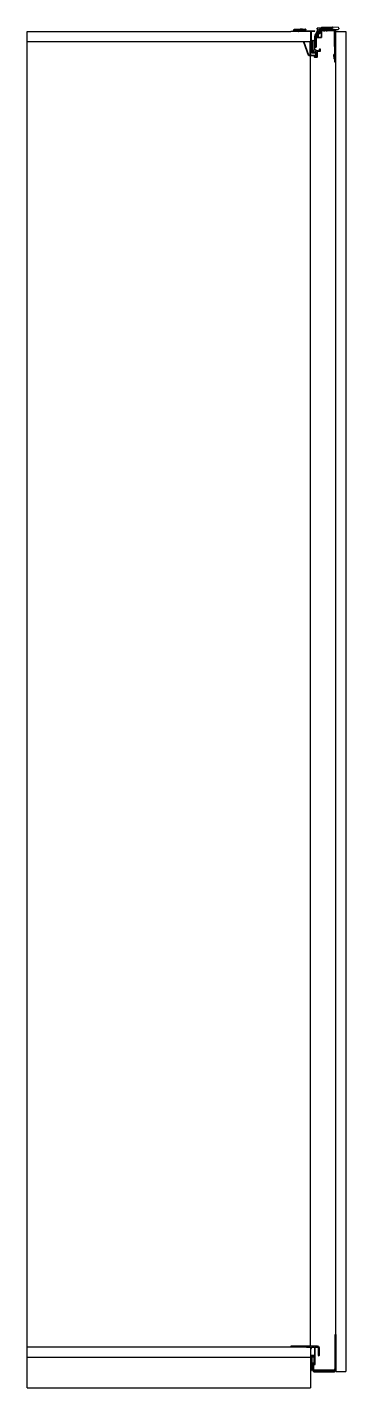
# Model space of a CAD drawing. Header units: centimetres. Extents: x -42 to 1204, y -514 to 706.
# Drawn here: x 1091.4 to 1138.7, y -20.1 to 181.7 of the extents above; entities that cross this region are included whole.
import ezdxf

# ---------------------------------------------------------------- set-up
doc = ezdxf.new("R2010")
doc.units = ezdxf.units.CM
doc.header["$MEASUREMENT"] = 0
doc.layers.add('Livello 1', color=175, linetype='Continuous')

msp = doc.modelspace()

# ---------------------------------------------------------------- linework, layer by layer
for p, q in [((1091.38, -20.11), (1091.38, 181.09)), ((1091.38, 181.09), (1130.56, 181.09)), ((1131.74, 181.23), (1130.93, 181.23)), ((1130.93, 181.23), (1130.93, 181.09)), ((1131.05, 181.23), (1131.05, 181.46)), ((1131.05, 181.46), (1131.99, 181.46)), ((1132.09, 181.33), (1132.09, 181.31)), ((1132.2, 181.33), (1132.2, 181.2)), ((1132.27, 181.46), (1132.71, 181.46)), ((1133.47, 181.09), (1133.47, 177.55)), ((1134.45, 181.52), (1134.45, 181.06)), ((1134.45, 180.63), (1134.45, 180.71)), ((1135.03, 181.62), (1134.57, 181.62)), ((1136.65, 181.62), (1136.71, 181.62)), ((1136.9, 181.42), (1137.58, 181.42)), ((1137.26, 181.09), (1138.73, 181.09)), ((1137.26, -12.23), (1137.26, 181.09)), ((1138.73, 181.09), (1138.73, -17.7)), ((1130.61, 179.58), (1091.38, 179.58)), ((1133.47, -13.92), (1133.47, 177.55)), ((1137.26, 176.54), (1137.08, 176.54)), ((1131.49, -14.11), (1091.38, -14.11)), ((1130.55, -13.92), (1130.55, -14.11)), ((1132.89, -14.11), (1131.49, -14.11)), ((1133.62, -14.11), (1134.06, -14.11)), ((1132.34, -15.63), (1091.38, -15.63)), ((1133.47, -15.63), (1133.47, -17.65)), ((1133.47, -17.65), (1133.47, -20.1)), ((1137.26, -17.37), (1137.26, -17.7)), ((1137.26, -17.7), (1138.73, -17.7)), ((1091.38, -20.11), (1133.47, -20.1))]:
    msp.add_line(p, q)
msp.add_arc((1134.48, 180.62), 0.0232, 86.344, 160.6601)
at = {"layer": 'Livello 1', "color": 7, "lineweight": 25, "true_color": 0xffffff}
for p, q in [((1132.17, 181.09), (1130.56, 181.09)), ((1133.59, 181.08), (1133.59, 178.47)), ((1133.47, 179.58), (1130.61, 179.58)), ((1133.39, 179.58), (1133.39, 177.55)), ((1134.36, 178.12), (1134.17, 178.12))]:
    msp.add_line(p, q, dxfattribs=at)
at = {"layer": 'Livello 1', "lineweight": 0}
for p, q in [((1135.4, 181.23), (1135.43, 181.15)), ((1135.43, 181.15), (1135.6, 181.15)), ((1135.6, 181.15), (1135.6, 181.23)), ((1135.8, 181.16), (1135.8, 181.23)), ((1135.96, 181.16), (1135.8, 181.16)), ((1136, 181.23), (1135.96, 181.16))]:
    msp.add_line(p, q, dxfattribs=at)
at = {"layer": 'Livello 1', "color": 7, "lineweight": 35, "true_color": 0xffffff}
for points in [[(1135.14, 181.69), (1135.14, 181.66)], [(1136.75, 181.7), (1136.75, 181.66)], [(1134.45, 180.63), (1134.45, 180.25)], [(1134.47, 180.23), (1134.63, 180.23)], [(1134.48, 180.65), (1134.6, 180.65)], [(1134.88, 180.83), (1134.53, 180.83)], [(1134.62, 180.63), (1134.62, 180.25)], [(1134.63, 180.23), (1134.66, 180.23)], [(1134.66, 180.23), (1135.07, 180.23)], [(1134.92, 181.51), (1134.92, 181.41)], [(1134.92, 181.17), (1134.92, 180.87)], [(1136.41, 181.62), (1135.03, 181.62)], [(1135.06, 180.23), (1135.11, 180.23)], [(1135.11, 180.23), (1135.13, 180.23)], [(1135.14, 180.25), (1135.14, 181.2)], [(1135.25, 181.52), (1136.41, 181.52)], [(1136.65, 181.62), (1136.41, 181.62)], [(1136.41, 181.52), (1136.66, 181.52)], [(1136.64, 181.61), (1136.64, 181.55)], [(1136.66, 181.52), (1136.81, 181.42)], [(1134.15, 179.16), (1134.04, 179.16)], [(1134.04, 178.87), (1134.16, 178.87)], [(1137.06, 177.67), (1136.97, 177.67), (1136.98, 177.07), (1137.06, 177.07)]]:
    msp.add_lwpolyline(points, dxfattribs=at)
at = {"layer": 'Livello 1', "color": 7, "lineweight": 25, "true_color": 0xffffff}
for points in [[(1132.89, -14.11), (1133.47, -14.11), (1133.47, -15.63), (1132.34, -15.63)], [(1133.62, -14.31), (1133.62, -14.11)], [(1134.06, -14.11), (1134.06, -15.34)], [(1133.47, -14.31), (1133.62, -14.31)], [(1134.06, -15.34), (1133.47, -15.34)], [(1133.62, -15.47), (1134.06, -15.47)]]:
    msp.add_lwpolyline(points, dxfattribs=at)
at = {"layer": 'Livello 1', "color": 7, "lineweight": 35, "true_color": 0xffffff}
for points in [[(1135.17, 181.73), (1135.16, 181.73), (1135.14, 181.72), (1135.14, 181.69)], [(1136.79, 181.74), (1136.77, 181.73), (1136.75, 181.72), (1136.75, 181.7)], [(1131.72, 181.09), (1131.73, 181.09), (1131.75, 181.09), (1131.76, 181.1)], [(1131.95, 181.44), (1131.95, 181.44), (1131.81, 181.3), (1131.74, 181.23)], [(1131.76, 181.1), (1131.76, 181.1), (1132.04, 181.39), (1132.04, 181.39)], [(1131.99, 181.46), (1131.97, 181.46), (1131.96, 181.45), (1131.95, 181.44)], [(1132.27, 181.46), (1132.27, 181.46), (1131.99, 181.46), (1131.99, 181.46)], [(1132.04, 181.39), (1132.04, 181.39), (1132.22, 181.39), (1132.22, 181.39)], [(1132.22, 181.39), (1132.22, 181.39), (1132.22, 181.23), (1132.22, 181.23)], [(1132.32, 181.4), (1132.32, 181.43), (1132.3, 181.46), (1132.27, 181.46)], [(1132.32, 181.23), (1132.32, 181.23), (1132.32, 181.4), (1132.32, 181.4)], [(1132.73, 181.31), (1132.73, 181.31), (1132.43, 181.2), (1132.43, 181.2)], [(1132.71, 181.46), (1132.72, 181.45), (1132.74, 181.44), (1132.76, 181.44)], [(1132.77, 181.34), (1132.76, 181.32), (1132.73, 181.31), (1132.73, 181.31)], [(1132.76, 181.44), (1132.8, 181.42), (1132.78, 181.35), (1132.77, 181.34)], [(1134.26, 180.73), (1134.2, 180.63), (1134.15, 180.47), (1134.15, 180.35)], [(1134.15, 180.35), (1134.15, 180.35), (1134.17, 178.77), (1134.17, 178.77)], [(1134.54, 181.21), (1134.54, 181.21), (1134.26, 180.73), (1134.26, 180.73)], [(1134.33, 180.35), (1134.33, 180.43), (1134.37, 180.57), (1134.41, 180.64)], [(1134.34, 178.77), (1134.34, 178.77), (1134.33, 180.35), (1134.33, 180.35)], [(1134.41, 180.64), (1134.41, 180.64), (1134.7, 181.12), (1134.7, 181.12)], [(1134.57, 181.62), (1134.51, 181.62), (1134.46, 181.58), (1134.45, 181.52)], [(1134.45, 180.25), (1134.45, 180.24), (1134.46, 180.23), (1134.47, 180.23)], [(1134.89, 181.41), (1134.76, 181.41), (1134.61, 181.32), (1134.54, 181.21)], [(1134.62, 180.63), (1134.62, 180.64), (1134.61, 180.65), (1134.6, 180.65)], [(1134.62, 180.25), (1134.62, 180.24), (1134.63, 180.23), (1134.63, 180.23)], [(1134.7, 181.12), (1134.73, 181.17), (1134.83, 181.23), (1134.89, 181.23)], [(1134.88, 180.83), (1134.88, 180.83), (1134.88, 180.83), (1134.89, 180.83)], [(1136.89, 181.42), (1136.89, 181.42), (1134.89, 181.41), (1134.89, 181.41)], [(1134.89, 181.23), (1134.89, 181.23), (1136.89, 181.24), (1136.89, 181.24)], [(1134.91, 180.84), (1134.91, 180.85), (1134.92, 180.86), (1134.92, 180.87)], [(1135.03, 181.62), (1134.97, 181.62), (1134.92, 181.57), (1134.92, 181.51)], [(1135.1, 181.62), (1135.12, 181.62), (1135.14, 181.64), (1135.14, 181.66)], [(1135.13, 180.23), (1135.14, 180.23), (1135.14, 180.24), (1135.14, 180.25)], [(1136.65, 181.62), (1136.65, 181.62), (1136.64, 181.61), (1136.64, 181.61)], [(1136.64, 181.55), (1136.64, 181.54), (1136.65, 181.53), (1136.66, 181.52)], [(1136.71, 181.62), (1136.73, 181.62), (1136.75, 181.64), (1136.75, 181.66)], [(1137.26, 181.08), (1137.23, 181.23), (1137.04, 181.42), (1136.89, 181.42)], [(1136.89, 181.24), (1136.93, 181.24), (1137.05, 181.13), (1137.05, 181.08)], [(1137.05, 181.08), (1137.05, 181.08), (1137.08, 176.54), (1137.08, 176.54)], [(1134.17, 178.77), (1134.17, 178.77), (1134.34, 178.77), (1134.34, 178.77)]]:
    msp.add_open_spline(points, degree=3, dxfattribs=at)
at = {"layer": 'Livello 1', "lineweight": 0}
for points in [[(1137.62, 181.74), (1137.62, 181.74), (1135.17, 181.73), (1135.17, 181.73)], [(1137.65, 181.7), (1137.65, 181.7), (1137.62, 181.74), (1137.62, 181.74)], [(1137.66, 181.62), (1137.66, 181.62), (1137.65, 181.7), (1137.65, 181.7)], [(1137.58, 181.42), (1137.58, 181.42), (1137.75, 181.53), (1137.75, 181.53)], [(1137.74, 181.62), (1137.74, 181.62), (1137.66, 181.62), (1137.66, 181.62)], [(1137.75, 181.53), (1137.75, 181.53), (1137.74, 181.62), (1137.74, 181.62)]]:
    msp.add_open_spline(points, degree=3, dxfattribs=at)
at = {"layer": 'Livello 1', "color": 7, "lineweight": 25, "true_color": 0xffffff}
for points, knots in [([(1132.09, 181.33), (1132.09, 181.36), (1132.12, 181.38), (1132.15, 181.38), (1132.18, 181.38), (1132.2, 181.36), (1132.2, 181.33)], [3, 3, 3, 3, 4, 4, 4, 5, 5, 5, 5]), ([(1134.06, 181.2), (1134.09, 181.2), (1134.12, 181.17), (1134.12, 181.14), (1134.12, 181.11), (1134.09, 181.09), (1134.06, 181.09)], [7, 7, 7, 7, 8, 8, 8, 9, 9, 9, 9]), ([(1133.59, 178.47), (1133.57, 178.31), (1133.82, 178.25), (1133.82, 178.25), (1133.82, 178.25), (1134.06, 178.27), (1134.05, 178.36)], [0, 0, 0, 0, 1, 1, 1, 2, 2, 2, 2]), ([(1134.17, 178.47), (1134.17, 178.47), (1134.17, 178.5), (1134.17, 178.5), (1134.17, 178.53), (1134.14, 178.55), (1134.11, 178.55), (1134.08, 178.55), (1134.05, 178.53), (1134.05, 178.5), (1134.05, 178.5), (1134.05, 178.36), (1134.05, 178.36)], [0, 0, 0, 0, 1, 1, 1, 2, 2, 2, 3, 3, 3, 4, 4, 4, 4]), ([(1134.17, 178.12), (1134.17, 178.12), (1134.17, 178.02), (1134.17, 178.02), (1134.17, 177.99), (1134.14, 177.97), (1134.11, 177.97), (1134.08, 177.97), (1134.05, 177.99), (1134.05, 178.02), (1134.05, 178.02), (1134.05, 178.12), (1134.05, 178.12)], [0, 0, 0, 0, 1, 1, 1, 2, 2, 2, 3, 3, 3, 4, 4, 4, 4]), ([(1134.47, 178.12), (1134.47, 178.12), (1134.47, 177.32), (1134.47, 177.32), (1134.47, 177.29), (1134.45, 177.26), (1134.42, 177.26), (1134.42, 177.26), (1134.11, 177.26), (1134.11, 177.26), (1134.08, 177.26), (1134.06, 177.29), (1134.06, 177.32), (1134.06, 177.32), (1134.06, 177.44), (1134.06, 177.44), (1134.06, 177.47), (1134.08, 177.5), (1134.11, 177.5), (1134.14, 177.5), (1134.17, 177.47), (1134.17, 177.44), (1134.17, 177.44), (1134.17, 177.38), (1134.17, 177.38), (1134.17, 177.38), (1134.36, 177.38), (1134.36, 177.38), (1134.36, 177.38), (1134.36, 178.12), (1134.36, 178.12)], [0, 0, 0, 0, 1, 1, 1, 2, 2, 2, 3, 3, 3, 4, 4, 4, 5, 5, 5, 6, 6, 6, 7, 7, 7, 8, 8, 8, 9, 9, 9, 10, 10, 10, 10]), ([(1134.83, 178.36), (1134.83, 178.36), (1134.83, 178.49), (1134.83, 178.49), (1134.83, 178.52), (1134.86, 178.55), (1134.89, 178.55), (1134.92, 178.55), (1134.94, 178.52), (1134.94, 178.49), (1134.94, 178.49), (1134.94, 178.17), (1134.94, 178.17), (1134.94, 178.14), (1134.92, 178.12), (1134.89, 178.12), (1134.89, 178.12), (1134.47, 178.12), (1134.47, 178.12)], [0, 0, 0, 0, 1, 1, 1, 2, 2, 2, 3, 3, 3, 4, 4, 4, 5, 5, 5, 6, 6, 6, 6]), ([(1134.06, -15.47), (1134.06, -15.47), (1134.06, -16.61), (1134.06, -16.61), (1134.06, -16.65), (1134.09, -16.68), (1134.12, -16.68), (1134.16, -16.68), (1134.19, -16.65), (1134.19, -16.61), (1134.19, -16.61), (1134.19, -14.11), (1134.19, -14.11)], [0, 0, 0, 0, 1, 1, 1, 2, 2, 2, 3, 3, 3, 4, 4, 4, 4]), ([(1134.62, -15.3), (1134.62, -15.35), (1134.66, -15.35), (1134.71, -15.35), (1134.76, -15.35), (1134.8, -15.31), (1134.8, -15.26)], [3, 3, 3, 3, 4, 4, 4, 5, 5, 5, 5])]:
    msp.add_open_spline(points, degree=3, knots=knots, dxfattribs=at)
for points in [[(1132.09, 181.14), (1132.09, 181.14), (1132.09, 181.31), (1132.09, 181.31)], [(1132.15, 181.09), (1132.12, 181.09), (1132.09, 181.11), (1132.09, 181.14)], [(1133.47, 181.09), (1133.47, 181.09), (1132.15, 181.09), (1132.15, 181.09)], [(1132.2, 181.2), (1132.2, 181.2), (1134.06, 181.2), (1134.06, 181.2)], [(1134.06, 181.09), (1134.06, 181.09), (1133.6, 181.09), (1133.6, 181.09)], [(1133.54, 178.12), (1133.5, 178.12), (1133.48, 178.14), (1133.47, 178.17)], [(1134.05, 178.12), (1134.05, 178.12), (1133.54, 178.12), (1133.54, 178.12)], [(1134.17, 178.47), (1134.19, 178.36), (1134.6, 178.25), (1134.6, 178.25)], [(1134.6, 178.25), (1134.6, 178.25), (1134.83, 178.27), (1134.83, 178.36)], [(1134.53, -13.92), (1134.53, -13.92), (1130.55, -13.92), (1130.55, -13.92)], [(1134.19, -14.11), (1134.19, -14.11), (1134.53, -14.11), (1134.53, -14.11)], [(1134.8, -14.18), (1134.8, -14.04), (1134.68, -13.92), (1134.53, -13.92)], [(1134.53, -14.11), (1134.58, -14.11), (1134.62, -14.15), (1134.62, -14.18)], [(1133.62, -17.41), (1133.62, -17.41), (1133.62, -15.47), (1133.62, -15.47)], [(1134.62, -14.18), (1134.62, -14.18), (1134.62, -15.3), (1134.62, -15.3)], [(1134.8, -15.26), (1134.8, -15.26), (1134.8, -14.18), (1134.8, -14.18)], [(1133.47, -17.65), (1133.47, -17.65), (1133.48, -17.65), (1133.52, -17.62)], [(1133.52, -17.62), (1133.55, -17.6), (1133.57, -17.58), (1133.57, -17.58)], [(1133.57, -17.58), (1133.61, -17.54), (1133.62, -17.45), (1133.62, -17.41)]]:
    msp.add_open_spline(points, degree=3, dxfattribs=at)
at = {"layer": 'Livello 1', "color": 7, "lineweight": 35, "true_color": 0xffffff}
for points, knots in [([(1132.22, 181.23), (1132.22, 181.2), (1132.24, 181.21), (1132.27, 181.21), (1132.3, 181.21), (1132.32, 181.2), (1132.32, 181.23)], [5, 5, 5, 5, 6, 6, 6, 7, 7, 7, 7]), ([(1134.03, 179.67), (1134.03, 179.71), (1133.96, 179.76), (1133.87, 179.76), (1133.78, 179.75), (1133.71, 179.71), (1133.71, 179.67), (1133.71, 179.67), (1133.72, 178.36), (1133.72, 178.36), (1133.72, 178.31), (1133.79, 178.27), (1133.88, 178.27), (1133.97, 178.27), (1134.04, 178.31), (1134.04, 178.36), (1134.04, 178.36), (1134.03, 179.67), (1134.03, 179.67)], [0, 0, 0, 0, 1, 1, 1, 2, 2, 2, 3, 3, 3, 4, 4, 4, 5, 5, 5, 6, 6, 6, 6]), ([(1134.91, 180.84), (1134.91, 180.84), (1134.91, 180.84), (1134.91, 180.84), (1134.9, 180.84), (1134.9, 180.84), (1134.9, 180.84), (1134.89, 180.84), (1134.89, 180.83), (1134.89, 180.83)], [0, 0, 0, 0, 1, 1, 1, 2, 2, 2, 3, 3, 3, 3]), ([(1135.25, 181.52), (1135.19, 181.52), (1135.15, 181.48), (1135.15, 181.41), (1135.15, 181.41), (1135.15, 181.41), (1135.15, 181.41)], [0, 0, 0, 0, 1, 1, 1, 2, 2, 2, 2]), ([(1134.18, 177.53), (1134.18, 177.53), (1134.18, 177.55), (1134.18, 177.55), (1134.18, 177.55), (1133.27, 177.55), (1133.27, 177.55), (1133.24, 177.55), (1133.22, 177.57), (1133.21, 177.6), (1133.21, 177.6), (1132.5, 179.54), (1132.5, 179.54), (1132.49, 179.57), (1132.5, 179.58), (1132.53, 179.58), (1132.53, 179.58), (1132.57, 179.58), (1132.57, 179.58)], [0, 0, 0, 0, 1, 1, 1, 2, 2, 2, 3, 3, 3, 4, 4, 4, 5, 5, 5, 6, 6, 6, 6]), ([(1133.47, 178.1), (1133.47, 178.1), (1133.66, 178.1), (1133.66, 178.1), (1133.67, 178.1), (1133.68, 178.09), (1133.68, 178.07), (1133.68, 178.07), (1133.68, 177.97), (1133.68, 177.97), (1133.68, 177.96), (1133.69, 177.95), (1133.7, 177.95), (1133.7, 177.95), (1133.92, 177.95), (1133.92, 177.95)], [0, 0, 0, 0, 1, 1, 1, 2, 2, 2, 3, 3, 3, 4, 4, 4, 5, 5, 5, 5]), ([(1133.92, 177.95), (1133.92, 177.95), (1134.16, 177.95), (1134.16, 177.95), (1134.22, 177.95), (1134.28, 177.9), (1134.28, 177.84), (1134.28, 177.84), (1134.28, 177.43), (1134.28, 177.43)], [0, 0, 0, 0, 1, 1, 1, 2, 2, 2, 3, 3, 3, 3]), ([(1134.28, 177.43), (1134.28, 177.41), (1134.26, 177.4), (1134.25, 177.4), (1134.25, 177.4), (1134.2, 177.4), (1134.2, 177.4), (1134.19, 177.4), (1134.18, 177.41), (1134.18, 177.43), (1134.18, 177.43), (1134.18, 177.53), (1134.18, 177.53)], [0, 0, 0, 0, 1, 1, 1, 2, 2, 2, 3, 3, 3, 4, 4, 4, 4])]:
    msp.add_open_spline(points, degree=3, knots=knots, dxfattribs=at)
at = {"layer": 'Livello 1', "color": 7, "lineweight": 40, "true_color": 0xffffff}
for points in [[(1137.26, -12.23), (1137.26, -12.23), (1137.13, -12.23), (1137.13, -12.23)], [(1137.13, -12.23), (1137.13, -12.23), (1137.13, -17.37), (1137.13, -17.37)], [(1137.26, -17.37), (1137.26, -17.37), (1137.26, -12.23), (1137.26, -12.23)], [(1133.78, -16.51), (1133.78, -16.51), (1133.78, -17.37), (1133.78, -17.37)], [(1133.78, -17.37), (1133.78, -17.55), (1133.93, -17.7), (1134.11, -17.7)], [(1133.91, -17.37), (1133.91, -17.37), (1133.91, -16.51), (1133.91, -16.51)], [(1134.11, -17.57), (1134, -17.57), (1133.91, -17.48), (1133.91, -17.37)], [(1136.44, -17.57), (1135.34, -17.57), (1134.11, -17.57), (1134.11, -17.57)], [(1134.11, -17.7), (1136.73, -17.7), (1136.93, -17.7), (1136.93, -17.7)], [(1136.93, -17.57), (1136.93, -17.57), (1136.74, -17.57), (1136.44, -17.57)], [(1136.93, -17.7), (1137.11, -17.7), (1137.26, -17.55), (1137.26, -17.37)], [(1137.13, -17.37), (1137.13, -17.48), (1137.04, -17.57), (1136.93, -17.57)]]:
    msp.add_open_spline(points, degree=3, dxfattribs=at)
msp.add_open_spline([(1134.01, -15.67), (1134.01, -15.58), (1133.93, -15.48), (1133.85, -15.48), (1133.76, -15.48), (1133.68, -15.58), (1133.68, -15.67), (1133.68, -15.67), (1133.68, -16.49), (1133.68, -16.49), (1133.68, -16.49), (1134.01, -16.49), (1134.01, -16.49), (1134.01, -16.49), (1134.01, -15.67), (1134.01, -15.67)], degree=3, knots=[0, 0, 0, 0, 1, 1, 1, 2, 2, 2, 3, 3, 3, 4, 4, 4, 5, 5, 5, 5], dxfattribs=at)

doc.saveas('drawing.dxf')
